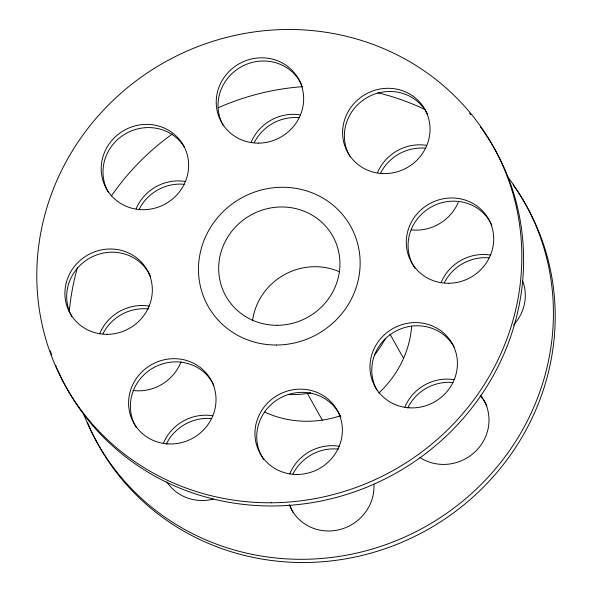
<?xml version="1.0" encoding="UTF-8"?>
<svg xmlns="http://www.w3.org/2000/svg" width="592" height="592" viewBox="0 0 592 592"><rect width="100%" height="100%" fill="white"/><g stroke="black" fill="none" stroke-linecap="round" stroke-linejoin="round"><path stroke-width="0.89" d="M389.965 334.08L403.552 358.389M307.389 393.451L322.292 420.113M252.532 320.849A61.287 58.482 -29.2 0 1 339.512 271.802M507.181 176.142A245.147 233.929 -29.2 0 1 425.167 526.784A245.147 233.929 -29.2 0 1 83.368 413.349M69.264 311.91A245.147 233.929 -29.2 0 1 77.434 267.739M111.4 195.974A245.147 233.929 -29.2 0 1 172.168 134.11M218.315 107.722A245.147 233.929 -29.2 0 1 302.653 86.669M377.792 92.774A245.147 233.929 -29.2 0 1 425.626 109.875M513.131 184.948A245.147 233.929 -29.2 0 1 426.632 530.166A245.147 233.929 -29.2 0 1 87.49 422.377M522.462 280.423A44.193 42.165 -29.2 0 1 513.427 325.126M441.07 282.732A44.193 42.165 -29.2 0 1 490.635 255.093M444.326 282.71A44.193 42.165 -29.2 0 1 488.94 257.846M458.282 202.257A44.193 42.165 -29.2 0 1 411.181 229.851M377.533 172.694A44.193 42.165 -29.2 0 1 426.388 145.329M380.353 173.619A44.193 42.165 -29.2 0 1 425.544 148.2M251.015 142.576A44.193 42.165 -29.2 0 1 300.44 114.915M254.271 142.561A44.193 42.165 -29.2 0 1 298.886 117.697M136.138 208.784A44.193 42.165 -29.2 0 1 184.993 181.418M138.957 209.709A44.193 42.165 -29.2 0 1 184.149 184.29M181.063 361.779A44.193 42.165 -29.2 0 1 132.993 390.505M99.685 333.77A44.193 42.165 -29.2 0 1 149.11 306.101M102.941 333.747A44.193 42.165 -29.2 0 1 148.385 308.965M213.283 499.123A44.193 42.165 -29.2 0 1 166.87 481.962M163.525 443.075A44.193 42.165 -29.2 0 1 212.38 415.71M166.337 444A44.193 42.165 -29.2 0 1 211.529 418.581M373.907 484.123A44.193 42.165 -29.2 0 1 339.216 529.707A44.193 42.165 -29.2 0 1 289.244 504.68M289.74 473.918A44.193 42.165 -29.2 0 1 339.164 446.257M293.077 512.361A44.193 42.165 -29.2 0 1 290.235 505.59M292.996 473.896A44.193 42.165 -29.2 0 1 338.439 449.113M480.882 395.626A44.193 42.165 -29.2 0 1 476.22 450.682A44.193 42.165 -29.2 0 1 419.943 457.483M404.913 406.985A44.193 42.165 -29.2 0 1 453.768 379.62M407.733 407.91A44.193 42.165 -29.2 0 1 452.924 382.499M480.075 395.722A44.193 42.165 -29.2 0 1 486.972 405.986M411.669 326.066A102.142 97.473 -29.2 0 1 378.71 393.073M340.156 415.828A102.142 97.473 -29.2 0 1 264.587 412.032M385.325 338.587A102.142 97.473 -29.2 0 1 374.44 355.059M310.763 392.888A102.142 97.473 -29.2 0 1 288.926 394.561M414.985 268.257A44.193 42.165 -29.2 0 1 431.191 207.022A44.193 42.165 -29.2 0 1 491.863 225.219M350.198 156.85A44.193 42.165 -29.2 0 1 367.869 97.147A44.193 42.165 -29.2 0 1 427.639 114.404M223.162 125.223A44.193 42.165 -29.2 0 1 242.698 66.038A44.193 42.165 -29.2 0 1 301.809 85.063M108.373 192.215A44.193 42.165 -29.2 0 1 125.319 133.896A44.193 42.165 -29.2 0 1 184.623 147.526M71.832 316.417A44.193 42.165 -29.2 0 1 91.753 257.032A44.193 42.165 -29.2 0 1 150.812 277.012M136.182 427.232A44.193 42.165 -29.2 0 1 154.246 367.321A44.193 42.165 -29.2 0 1 213.993 385.547M263.655 459.444A44.193 42.165 -29.2 0 1 280.238 398.002A44.193 42.165 -29.2 0 1 340.866 417.16M377.148 390.417A44.193 42.165 -29.2 0 1 394.857 331.661A44.193 42.165 -29.2 0 1 454.234 347.201M480.46 126.94A245.147 233.929 -29.2 0 1 395.471 473.4A245.147 233.929 -29.2 0 1 55.552 365.027M51.696 354.971A245.147 233.929 -29.2 0 1 50.231 350.73M469.641 113.272A245.147 233.929 -29.2 0 1 470.825 114.67M277.271 325.297A61.287 58.482 -29.2 0 0 332.808 236.238A61.287 58.482 -29.2 0 0 227.853 236.874A61.287 58.482 -29.2 0 0 277.271 325.297M276.59 345.018A81.718 77.974 -29.2 0 0 350.642 226.277A81.718 77.974 -29.2 0 0 210.7 227.121A81.718 77.974 -29.2 0 0 276.59 345.018M448.529 283.279A44.193 42.165 -29.2 0 0 488.578 219.062A44.193 42.165 -29.2 0 0 412.898 219.521A44.193 42.165 -29.2 0 0 448.529 283.279M381.847 173.523A44.193 42.165 -29.2 0 0 426.218 111.969A44.193 42.165 -29.2 0 0 350.893 107.352A44.193 42.165 -29.2 0 0 381.847 173.523M258.475 143.123A44.193 42.165 -29.2 0 0 298.523 78.906A44.193 42.165 -29.2 0 0 222.844 79.365A44.193 42.165 -29.2 0 0 258.475 143.123M140.452 209.612A44.193 42.165 -29.2 0 0 184.822 148.059A44.193 42.165 -29.2 0 0 109.498 143.442A44.193 42.165 -29.2 0 0 140.452 209.612M107.145 334.317A44.193 42.165 -29.2 0 0 147.193 270.1A44.193 42.165 -29.2 0 0 71.514 270.559A44.193 42.165 -29.2 0 0 107.145 334.317M167.832 443.904A44.193 42.165 -29.2 0 0 212.202 382.351A44.193 42.165 -29.2 0 0 136.878 377.733A44.193 42.165 -29.2 0 0 167.832 443.904M297.199 474.466A44.193 42.165 -29.2 0 0 337.248 410.249A44.193 42.165 -29.2 0 0 261.568 410.707A44.193 42.165 -29.2 0 0 297.199 474.466M409.227 407.814A44.193 42.165 -29.2 0 0 453.598 346.261A44.193 42.165 -29.2 0 0 378.273 341.643A44.193 42.165 -29.2 0 0 409.227 407.814M271.143 502.778A245.147 233.929 -29.2 0 0 493.306 146.55A245.147 233.929 -29.2 0 0 73.482 149.088A245.147 233.929 -29.2 0 0 271.143 502.778"/></g></svg>
